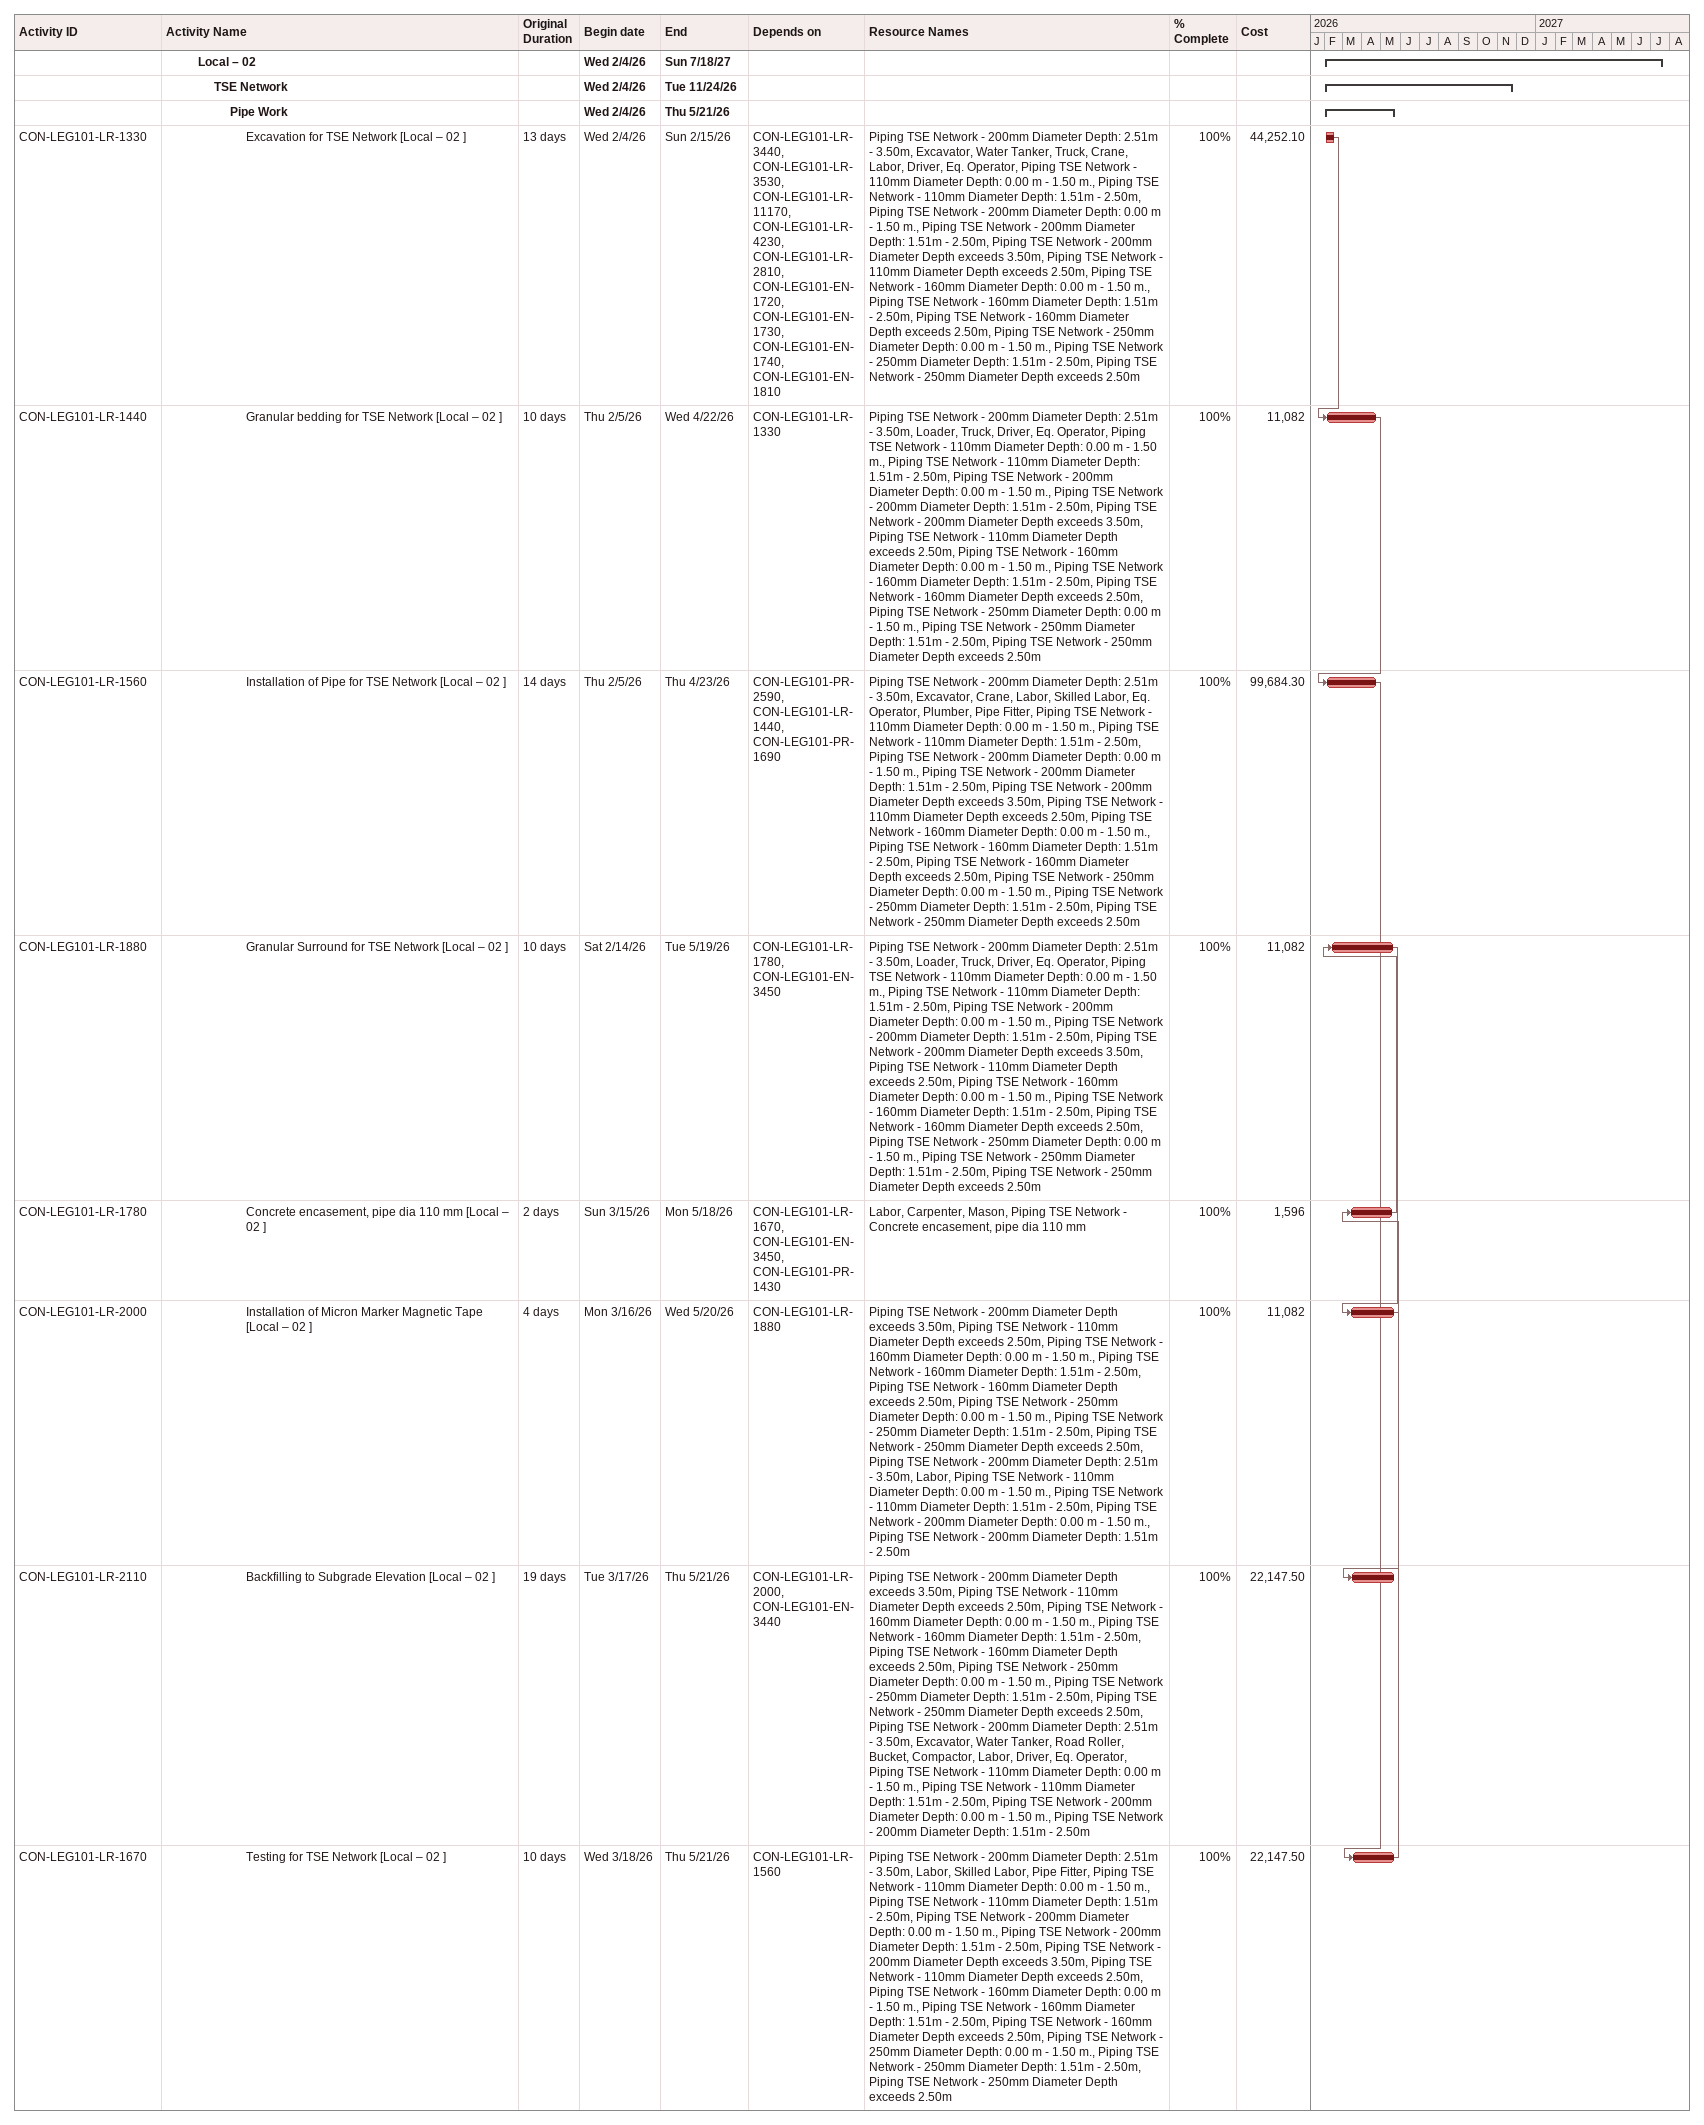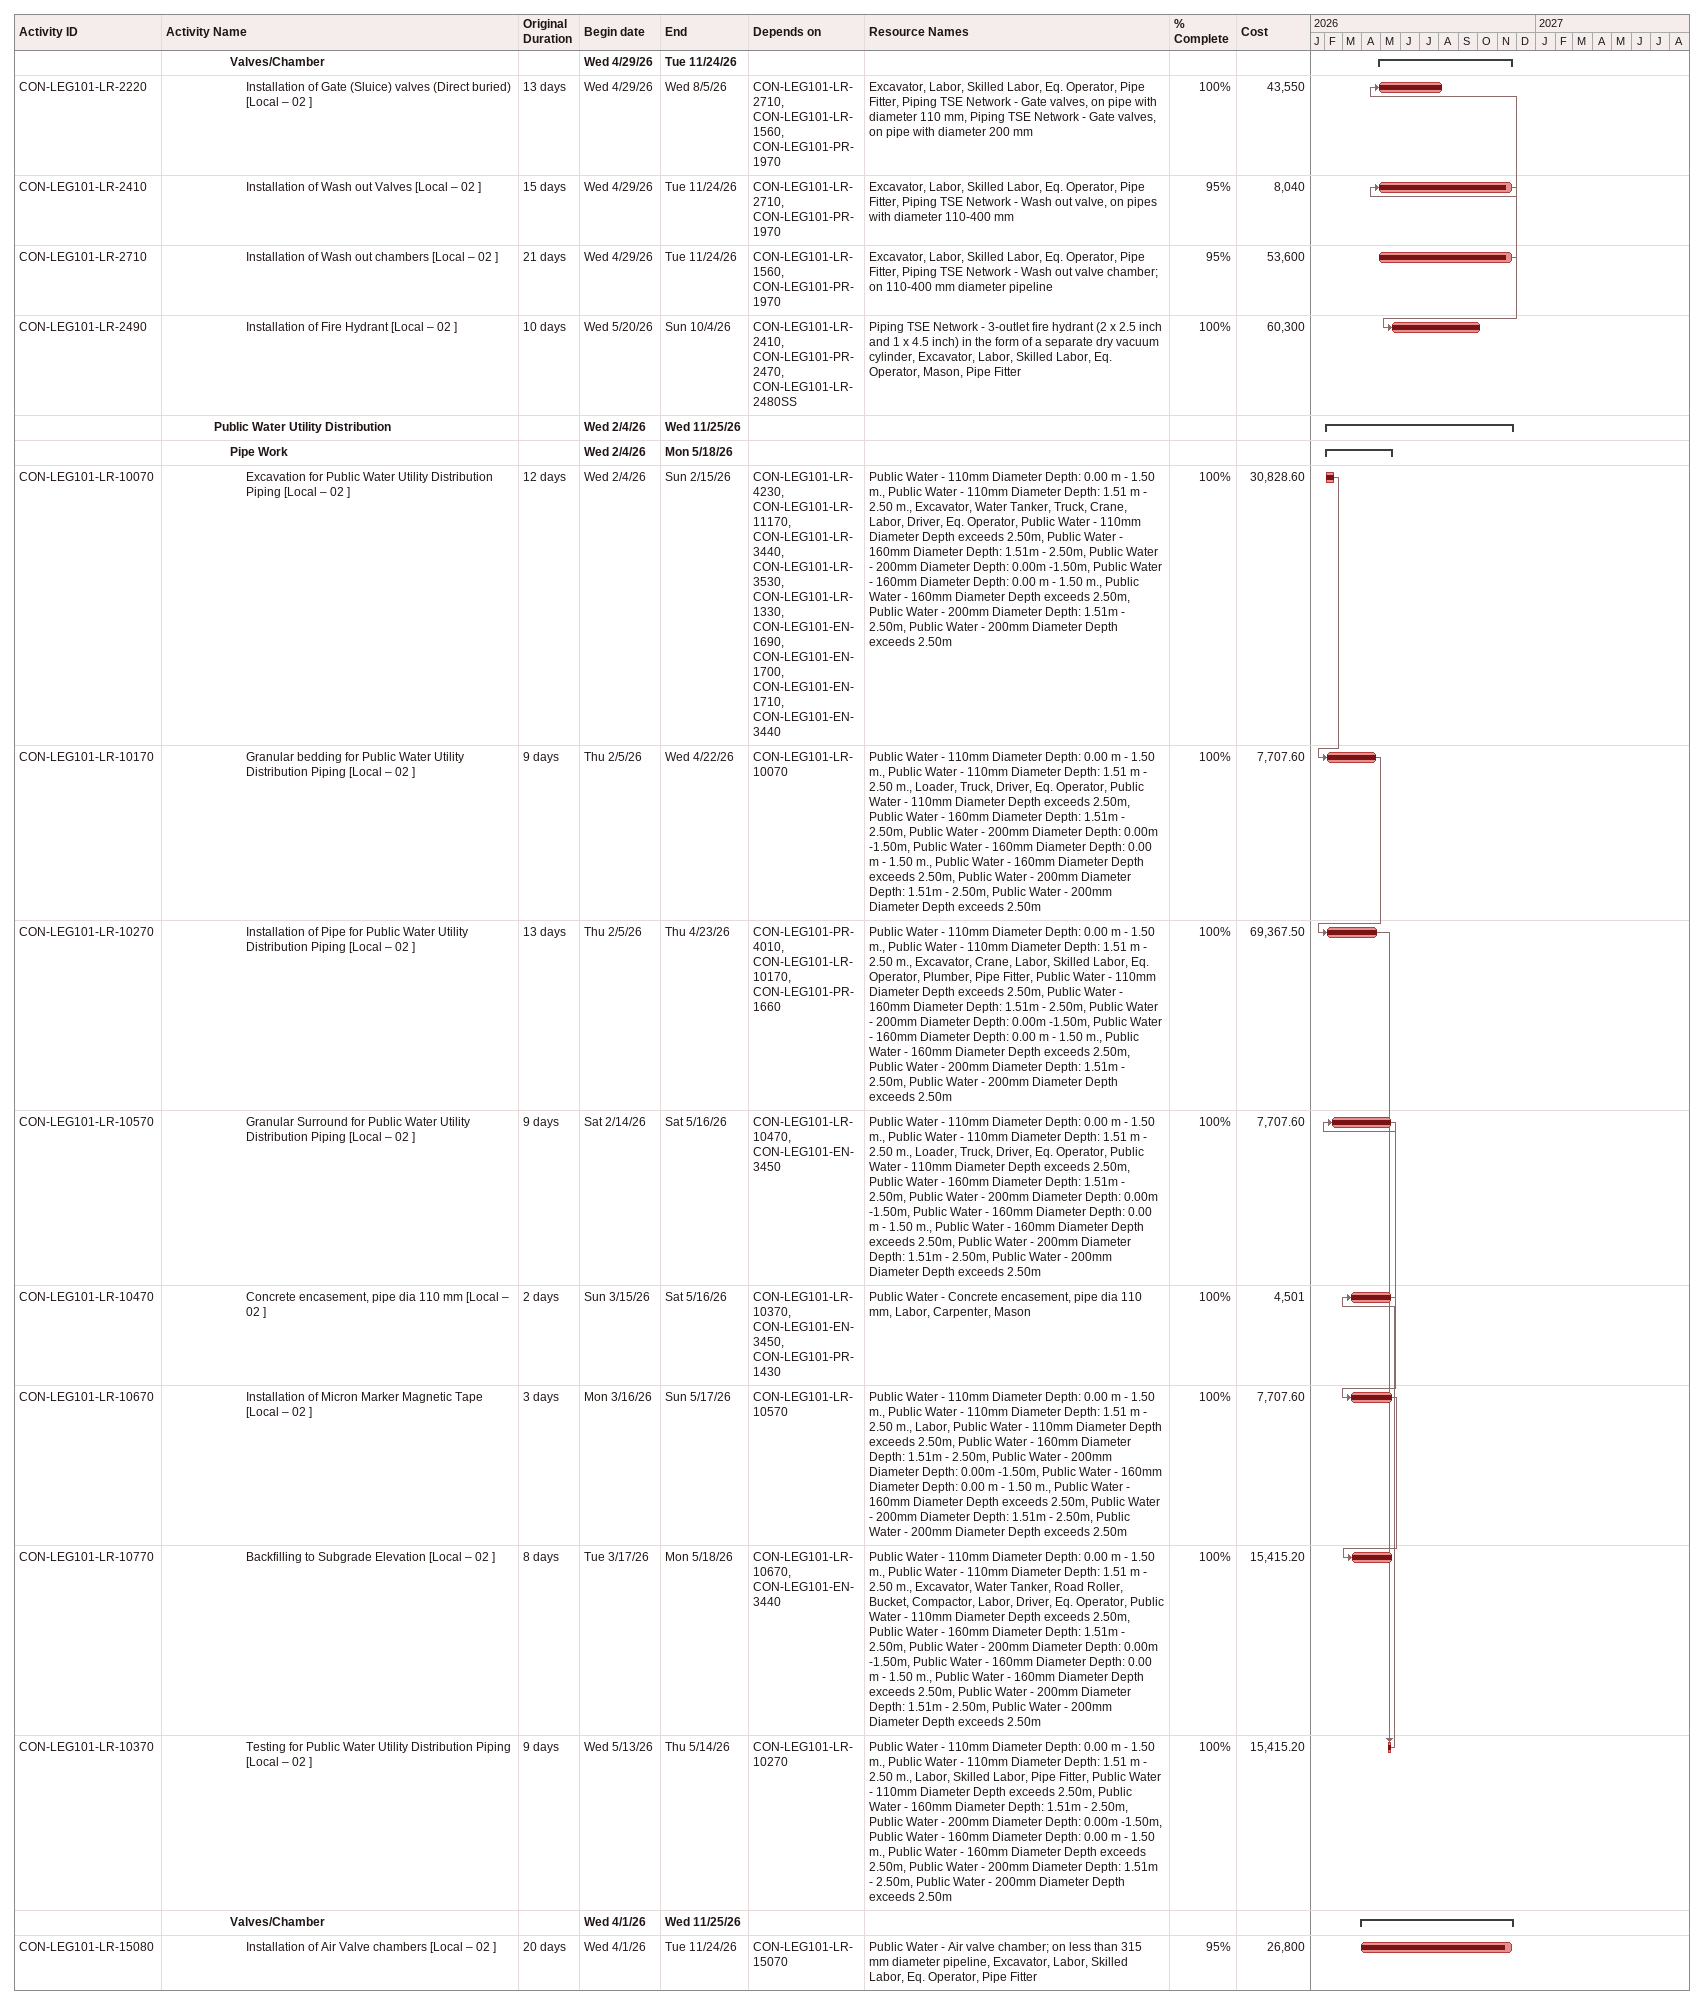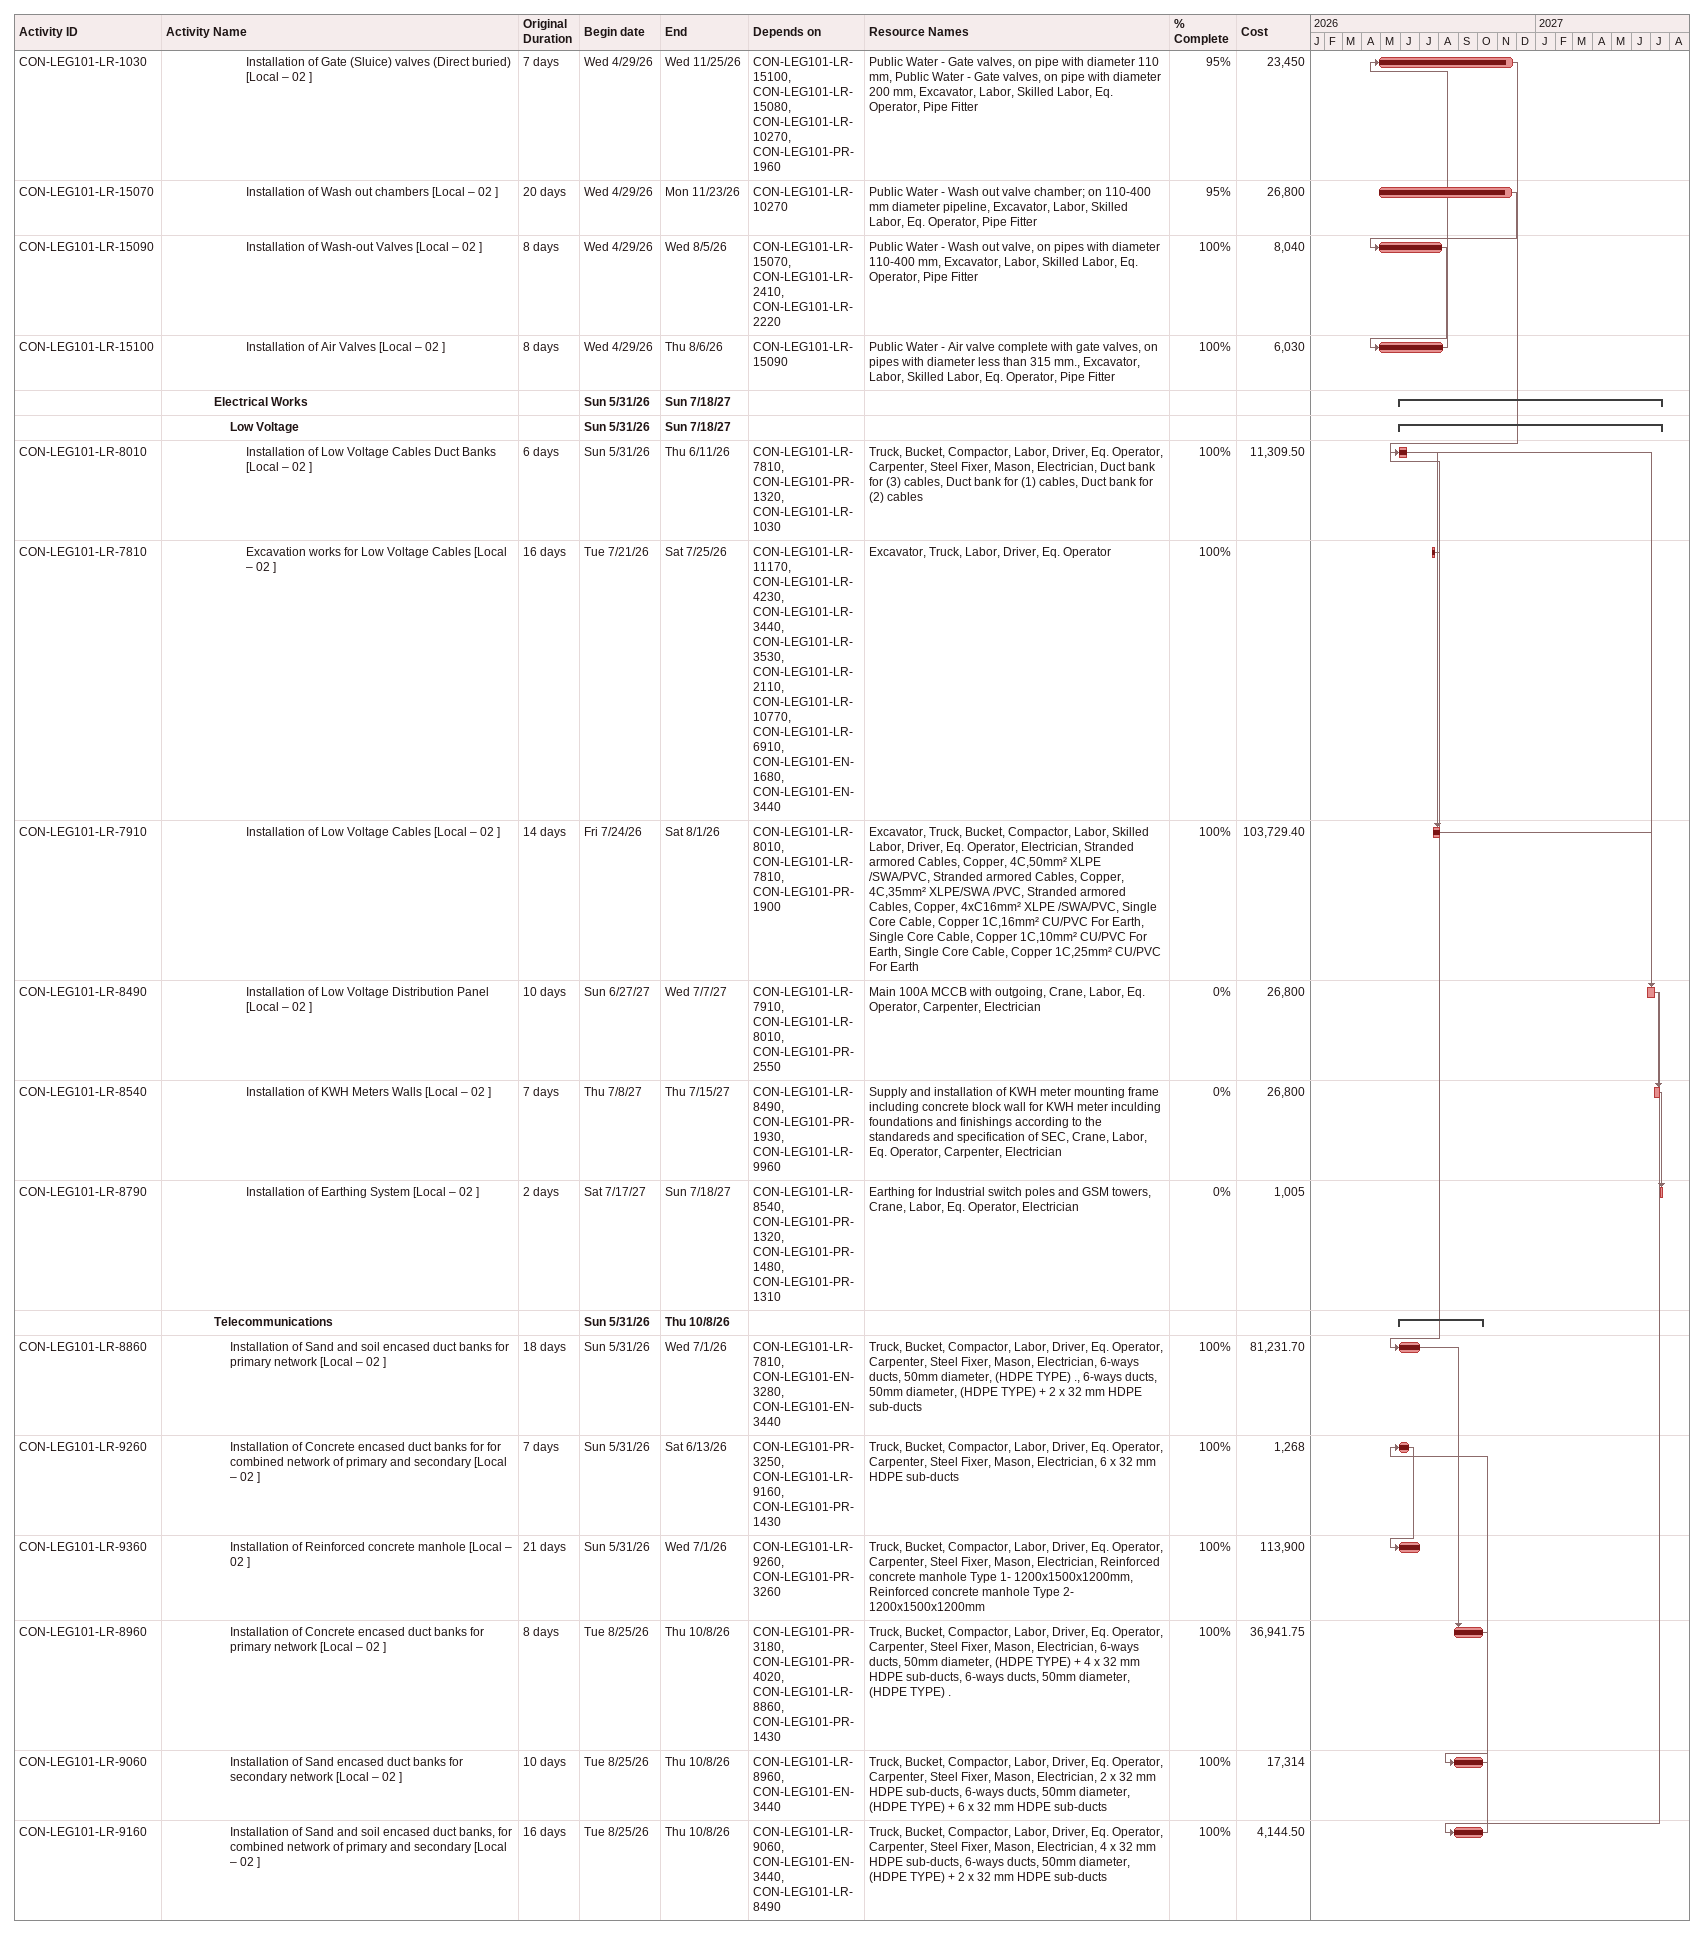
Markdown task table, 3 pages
| ID | Level | Task | Original duration | Start | Finish | Predecessors | Resources | % complete | Cost |
|---|---|---|---|---|---|---|---|---|---|
|  | 3 | **Local – 02** |  | 2026-02-04 | 2027-07-18 |  |  |  |  |
|  | 4 | **TSE Network** |  | 2026-02-04 | 2026-11-24 |  |  |  |  |
|  | 5 | **Pipe Work** |  | 2026-02-04 | 2026-05-21 |  |  |  |  |
| CON-LEG101-LR-1330 | 6 | Excavation for TSE Network [Local – 02 ] | 13d | 2026-02-04 | 2026-02-15 | CON-LEG101-LR-3440, CON-LEG101-LR-3530, CON-LEG101-LR-11170, CON-LEG101-LR-4230, CON-LEG101-LR-2810, CON-LEG101-EN-1720, CON-LEG101-EN-1730, CON-LEG101-EN-1740, CON-LEG101-EN-1810 | Piping TSE Network - 200mm Diameter Depth: 2.51m - 3.50m, Excavator, Water Tanker, Truck, Crane, Labor, Driver, Eq. Operator, Piping TSE Network - 110mm Diameter Depth: 0.00 m - 1.50 m., Piping TSE Network - 110mm Diameter Depth: 1.51m - 2.50m, Piping TSE Network - 200mm Diameter Depth: 0.00 m - 1.50 m., Piping TSE Network - 200mm Diameter Depth: 1.51m - 2.50m, Piping TSE Network - 200mm Diameter Depth exceeds 3.50m, Piping TSE Network - 110mm Diameter Depth exceeds 2.50m, Piping TSE Network - 160mm Diameter Depth: 0.00 m - 1.50 m., Piping TSE Network - 160mm Diameter Depth: 1.51m - 2.50m, Piping TSE Network - 160mm Diameter Depth exceeds 2.50m, Piping TSE Network - 250mm Diameter Depth: 0.00 m - 1.50 m., Piping TSE Network - 250mm Diameter Depth: 1.51m - 2.50m, Piping TSE Network - 250mm Diameter Depth exceeds 2.50m | 100 | 44252.10 |
| CON-LEG101-LR-1440 | 6 | Granular bedding for TSE Network [Local – 02 ] | 10d | 2026-02-05 | 2026-04-22 | CON-LEG101-LR-1330 | Piping TSE Network - 200mm Diameter Depth: 2.51m - 3.50m, Loader, Truck, Driver, Eq. Operator, Piping TSE Network - 110mm Diameter Depth: 0.00 m - 1.50 m., Piping TSE Network - 110mm Diameter Depth: 1.51m - 2.50m, Piping TSE Network - 200mm Diameter Depth: 0.00 m - 1.50 m., Piping TSE Network - 200mm Diameter Depth: 1.51m - 2.50m, Piping TSE Network - 200mm Diameter Depth exceeds 3.50m, Piping TSE Network - 110mm Diameter Depth exceeds 2.50m, Piping TSE Network - 160mm Diameter Depth: 0.00 m - 1.50 m., Piping TSE Network - 160mm Diameter Depth: 1.51m - 2.50m, Piping TSE Network - 160mm Diameter Depth exceeds 2.50m, Piping TSE Network - 250mm Diameter Depth: 0.00 m - 1.50 m., Piping TSE Network - 250mm Diameter Depth: 1.51m - 2.50m, Piping TSE Network - 250mm Diameter Depth exceeds 2.50m | 100 | 11082 |
| CON-LEG101-LR-1560 | 6 | Installation of Pipe for TSE Network [Local – 02 ] | 14d | 2026-02-05 | 2026-04-23 | CON-LEG101-PR-2590, CON-LEG101-LR-1440, CON-LEG101-PR-1690 | Piping TSE Network - 200mm Diameter Depth: 2.51m - 3.50m, Excavator, Crane, Labor, Skilled Labor, Eq. Operator, Plumber, Pipe Fitter, Piping TSE Network - 110mm Diameter Depth: 0.00 m - 1.50 m., Piping TSE Network - 110mm Diameter Depth: 1.51m - 2.50m, Piping TSE Network - 200mm Diameter Depth: 0.00 m - 1.50 m., Piping TSE Network - 200mm Diameter Depth: 1.51m - 2.50m, Piping TSE Network - 200mm Diameter Depth exceeds 3.50m, Piping TSE Network - 110mm Diameter Depth exceeds 2.50m, Piping TSE Network - 160mm Diameter Depth: 0.00 m - 1.50 m., Piping TSE Network - 160mm Diameter Depth: 1.51m - 2.50m, Piping TSE Network - 160mm Diameter Depth exceeds 2.50m, Piping TSE Network - 250mm Diameter Depth: 0.00 m - 1.50 m., Piping TSE Network - 250mm Diameter Depth: 1.51m - 2.50m, Piping TSE Network - 250mm Diameter Depth exceeds 2.50m | 100 | 99684.30 |
| CON-LEG101-LR-1880 | 6 | Granular Surround for TSE Network [Local – 02 ] | 10d | 2026-02-14 | 2026-05-19 | CON-LEG101-LR-1780, CON-LEG101-EN-3450 | Piping TSE Network - 200mm Diameter Depth: 2.51m - 3.50m, Loader, Truck, Driver, Eq. Operator, Piping TSE Network - 110mm Diameter Depth: 0.00 m - 1.50 m., Piping TSE Network - 110mm Diameter Depth: 1.51m - 2.50m, Piping TSE Network - 200mm Diameter Depth: 0.00 m - 1.50 m., Piping TSE Network - 200mm Diameter Depth: 1.51m - 2.50m, Piping TSE Network - 200mm Diameter Depth exceeds 3.50m, Piping TSE Network - 110mm Diameter Depth exceeds 2.50m, Piping TSE Network - 160mm Diameter Depth: 0.00 m - 1.50 m., Piping TSE Network - 160mm Diameter Depth: 1.51m - 2.50m, Piping TSE Network - 160mm Diameter Depth exceeds 2.50m, Piping TSE Network - 250mm Diameter Depth: 0.00 m - 1.50 m., Piping TSE Network - 250mm Diameter Depth: 1.51m - 2.50m, Piping TSE Network - 250mm Diameter Depth exceeds 2.50m | 100 | 11082 |
| CON-LEG101-LR-1780 | 6 | Concrete encasement, pipe dia 110 mm [Local – 02 ] | 2d | 2026-03-15 | 2026-05-18 | CON-LEG101-LR-1670, CON-LEG101-EN-3450, CON-LEG101-PR-1430 | Labor, Carpenter, Mason, Piping TSE Network - Concrete encasement, pipe dia 110 mm | 100 | 1596 |
| CON-LEG101-LR-2000 | 6 | Installation of Micron Marker Magnetic Tape [Local – 02 ] | 4d | 2026-03-16 | 2026-05-20 | CON-LEG101-LR-1880 | Piping TSE Network - 200mm Diameter Depth exceeds 3.50m, Piping TSE Network - 110mm Diameter Depth exceeds 2.50m, Piping TSE Network - 160mm Diameter Depth: 0.00 m - 1.50 m., Piping TSE Network - 160mm Diameter Depth: 1.51m - 2.50m, Piping TSE Network - 160mm Diameter Depth exceeds 2.50m, Piping TSE Network - 250mm Diameter Depth: 0.00 m - 1.50 m., Piping TSE Network - 250mm Diameter Depth: 1.51m - 2.50m, Piping TSE Network - 250mm Diameter Depth exceeds 2.50m, Piping TSE Network - 200mm Diameter Depth: 2.51m - 3.50m, Labor, Piping TSE Network - 110mm Diameter Depth: 0.00 m - 1.50 m., Piping TSE Network - 110mm Diameter Depth: 1.51m - 2.50m, Piping TSE Network - 200mm Diameter Depth: 0.00 m - 1.50 m., Piping TSE Network - 200mm Diameter Depth: 1.51m - 2.50m | 100 | 11082 |
| CON-LEG101-LR-2110 | 6 | Backfilling to Subgrade Elevation [Local – 02 ] | 19d | 2026-03-17 | 2026-05-21 | CON-LEG101-LR-2000, CON-LEG101-EN-3440 | Piping TSE Network - 200mm Diameter Depth exceeds 3.50m, Piping TSE Network - 110mm Diameter Depth exceeds 2.50m, Piping TSE Network - 160mm Diameter Depth: 0.00 m - 1.50 m., Piping TSE Network - 160mm Diameter Depth: 1.51m - 2.50m, Piping TSE Network - 160mm Diameter Depth exceeds 2.50m, Piping TSE Network - 250mm Diameter Depth: 0.00 m - 1.50 m., Piping TSE Network - 250mm Diameter Depth: 1.51m - 2.50m, Piping TSE Network - 250mm Diameter Depth exceeds 2.50m, Piping TSE Network - 200mm Diameter Depth: 2.51m - 3.50m, Excavator, Water Tanker, Road Roller, Bucket, Compactor, Labor, Driver, Eq. Operator, Piping TSE Network - 110mm Diameter Depth: 0.00 m - 1.50 m., Piping TSE Network - 110mm Diameter Depth: 1.51m - 2.50m, Piping TSE Network - 200mm Diameter Depth: 0.00 m - 1.50 m., Piping TSE Network - 200mm Diameter Depth: 1.51m - 2.50m | 100 | 22147.50 |
| CON-LEG101-LR-1670 | 6 | Testing for TSE Network [Local – 02 ] | 10d | 2026-03-18 | 2026-05-21 | CON-LEG101-LR-1560 | Piping TSE Network - 200mm Diameter Depth: 2.51m - 3.50m, Labor, Skilled Labor, Pipe Fitter, Piping TSE Network - 110mm Diameter Depth: 0.00 m - 1.50 m., Piping TSE Network - 110mm Diameter Depth: 1.51m - 2.50m, Piping TSE Network - 200mm Diameter Depth: 0.00 m - 1.50 m., Piping TSE Network - 200mm Diameter Depth: 1.51m - 2.50m, Piping TSE Network - 200mm Diameter Depth exceeds 3.50m, Piping TSE Network - 110mm Diameter Depth exceeds 2.50m, Piping TSE Network - 160mm Diameter Depth: 0.00 m - 1.50 m., Piping TSE Network - 160mm Diameter Depth: 1.51m - 2.50m, Piping TSE Network - 160mm Diameter Depth exceeds 2.50m, Piping TSE Network - 250mm Diameter Depth: 0.00 m - 1.50 m., Piping TSE Network - 250mm Diameter Depth: 1.51m - 2.50m, Piping TSE Network - 250mm Diameter Depth exceeds 2.50m | 100 | 22147.50 |
|  | 5 | **Valves/Chamber** |  | 2026-04-29 | 2026-11-24 |  |  |  |  |
| CON-LEG101-LR-2220 | 6 | Installation of Gate (Sluice) valves (Direct buried) [Local – 02 ] | 13d | 2026-04-29 | 2026-08-05 | CON-LEG101-LR-2710, CON-LEG101-LR-1560, CON-LEG101-PR-1970 | Excavator, Labor, Skilled Labor, Eq. Operator, Pipe Fitter, Piping TSE Network - Gate valves, on pipe with diameter 110 mm, Piping TSE Network - Gate valves, on pipe with diameter 200 mm | 100 | 43550 |
| CON-LEG101-LR-2410 | 6 | Installation of Wash out Valves [Local – 02 ] | 15d | 2026-04-29 | 2026-11-24 | CON-LEG101-LR-2710, CON-LEG101-PR-1970 | Excavator, Labor, Skilled Labor, Eq. Operator, Pipe Fitter, Piping TSE Network - Wash out valve, on pipes with diameter 110-400 mm | 95 | 8040 |
| CON-LEG101-LR-2710 | 6 | Installation of Wash out chambers [Local – 02 ] | 21d | 2026-04-29 | 2026-11-24 | CON-LEG101-LR-1560, CON-LEG101-PR-1970 | Excavator, Labor, Skilled Labor, Eq. Operator, Pipe Fitter, Piping TSE Network - Wash out valve chamber; on 110-400 mm diameter pipeline | 95 | 53600 |
| CON-LEG101-LR-2490 | 6 | Installation of Fire Hydrant [Local – 02 ] | 10d | 2026-05-20 | 2026-10-04 | CON-LEG101-LR-2410, CON-LEG101-PR-2470, CON-LEG101-LR-2480SS | Piping TSE Network - 3-outlet fire hydrant (2 x 2.5 inch and 1 x 4.5 inch) in the form of a separate dry vacuum cylinder, Excavator, Labor, Skilled Labor, Eq. Operator, Mason, Pipe Fitter | 100 | 60300 |
|  | 4 | **Public Water Utility Distribution** |  | 2026-02-04 | 2026-11-25 |  |  |  |  |
|  | 5 | **Pipe Work** |  | 2026-02-04 | 2026-05-18 |  |  |  |  |
| CON-LEG101-LR-10070 | 6 | Excavation for Public Water Utility Distribution Piping [Local – 02 ] | 12d | 2026-02-04 | 2026-02-15 | CON-LEG101-LR-4230, CON-LEG101-LR-11170, CON-LEG101-LR-3440, CON-LEG101-LR-3530, CON-LEG101-LR-1330, CON-LEG101-EN-1690, CON-LEG101-EN-1700, CON-LEG101-EN-1710, CON-LEG101-EN-3440 | Public Water - 110mm Diameter Depth: 0.00 m - 1.50 m., Public Water - 110mm Diameter Depth: 1.51 m - 2.50 m., Excavator, Water Tanker, Truck, Crane, Labor, Driver, Eq. Operator, Public Water - 110mm Diameter Depth exceeds 2.50m, Public Water - 160mm Diameter Depth: 1.51m - 2.50m, Public Water - 200mm Diameter Depth: 0.00m -1.50m, Public Water - 160mm Diameter Depth: 0.00 m - 1.50 m., Public Water - 160mm Diameter Depth exceeds 2.50m, Public Water - 200mm Diameter Depth: 1.51m - 2.50m, Public Water - 200mm Diameter Depth exceeds 2.50m | 100 | 30828.60 |
| CON-LEG101-LR-10170 | 6 | Granular bedding for Public Water Utility Distribution Piping [Local – 02 ] | 9d | 2026-02-05 | 2026-04-22 | CON-LEG101-LR-10070 | Public Water - 110mm Diameter Depth: 0.00 m - 1.50 m., Public Water - 110mm Diameter Depth: 1.51 m - 2.50 m., Loader, Truck, Driver, Eq. Operator, Public Water - 110mm Diameter Depth exceeds 2.50m, Public Water - 160mm Diameter Depth: 1.51m - 2.50m, Public Water - 200mm Diameter Depth: 0.00m -1.50m, Public Water - 160mm Diameter Depth: 0.00 m - 1.50 m., Public Water - 160mm Diameter Depth exceeds 2.50m, Public Water - 200mm Diameter Depth: 1.51m - 2.50m, Public Water - 200mm Diameter Depth exceeds 2.50m | 100 | 7707.60 |
| CON-LEG101-LR-10270 | 6 | Installation of Pipe for Public Water Utility Distribution Piping [Local – 02 ] | 13d | 2026-02-05 | 2026-04-23 | CON-LEG101-PR-4010, CON-LEG101-LR-10170, CON-LEG101-PR-1660 | Public Water - 110mm Diameter Depth: 0.00 m - 1.50 m., Public Water - 110mm Diameter Depth: 1.51 m - 2.50 m., Excavator, Crane, Labor, Skilled Labor, Eq. Operator, Plumber, Pipe Fitter, Public Water - 110mm Diameter Depth exceeds 2.50m, Public Water - 160mm Diameter Depth: 1.51m - 2.50m, Public Water - 200mm Diameter Depth: 0.00m -1.50m, Public Water - 160mm Diameter Depth: 0.00 m - 1.50 m., Public Water - 160mm Diameter Depth exceeds 2.50m, Public Water - 200mm Diameter Depth: 1.51m - 2.50m, Public Water - 200mm Diameter Depth exceeds 2.50m | 100 | 69367.50 |
| CON-LEG101-LR-10570 | 6 | Granular Surround for Public Water Utility Distribution Piping [Local – 02 ] | 9d | 2026-02-14 | 2026-05-16 | CON-LEG101-LR-10470, CON-LEG101-EN-3450 | Public Water - 110mm Diameter Depth: 0.00 m - 1.50 m., Public Water - 110mm Diameter Depth: 1.51 m - 2.50 m., Loader, Truck, Driver, Eq. Operator, Public Water - 110mm Diameter Depth exceeds 2.50m, Public Water - 160mm Diameter Depth: 1.51m - 2.50m, Public Water - 200mm Diameter Depth: 0.00m -1.50m, Public Water - 160mm Diameter Depth: 0.00 m - 1.50 m., Public Water - 160mm Diameter Depth exceeds 2.50m, Public Water - 200mm Diameter Depth: 1.51m - 2.50m, Public Water - 200mm Diameter Depth exceeds 2.50m | 100 | 7707.60 |
| CON-LEG101-LR-10470 | 6 | Concrete encasement, pipe dia 110 mm [Local – 02 ] | 2d | 2026-03-15 | 2026-05-16 | CON-LEG101-LR-10370, CON-LEG101-EN-3450, CON-LEG101-PR-1430 | Public Water - Concrete encasement, pipe dia 110 mm, Labor, Carpenter, Mason | 100 | 4501 |
| CON-LEG101-LR-10670 | 6 | Installation of Micron Marker Magnetic Tape [Local – 02 ] | 3d | 2026-03-16 | 2026-05-17 | CON-LEG101-LR-10570 | Public Water - 110mm Diameter Depth: 0.00 m - 1.50 m., Public Water - 110mm Diameter Depth: 1.51 m - 2.50 m., Labor, Public Water - 110mm Diameter Depth exceeds 2.50m, Public Water - 160mm Diameter Depth: 1.51m - 2.50m, Public Water - 200mm Diameter Depth: 0.00m -1.50m, Public Water - 160mm Diameter Depth: 0.00 m - 1.50 m., Public Water - 160mm Diameter Depth exceeds 2.50m, Public Water - 200mm Diameter Depth: 1.51m - 2.50m, Public Water - 200mm Diameter Depth exceeds 2.50m | 100 | 7707.60 |
| CON-LEG101-LR-10770 | 6 | Backfilling to Subgrade Elevation [Local – 02 ] | 8d | 2026-03-17 | 2026-05-18 | CON-LEG101-LR-10670, CON-LEG101-EN-3440 | Public Water - 110mm Diameter Depth: 0.00 m - 1.50 m., Public Water - 110mm Diameter Depth: 1.51 m - 2.50 m., Excavator, Water Tanker, Road Roller, Bucket, Compactor, Labor, Driver, Eq. Operator, Public Water - 110mm Diameter Depth exceeds 2.50m, Public Water - 160mm Diameter Depth: 1.51m - 2.50m, Public Water - 200mm Diameter Depth: 0.00m -1.50m, Public Water - 160mm Diameter Depth: 0.00 m - 1.50 m., Public Water - 160mm Diameter Depth exceeds 2.50m, Public Water - 200mm Diameter Depth: 1.51m - 2.50m, Public Water - 200mm Diameter Depth exceeds 2.50m | 100 | 15415.20 |
| CON-LEG101-LR-10370 | 6 | Testing for Public Water Utility Distribution Piping [Local – 02 ] | 9d | 2026-05-13 | 2026-05-14 | CON-LEG101-LR-10270 | Public Water - 110mm Diameter Depth: 0.00 m - 1.50 m., Public Water - 110mm Diameter Depth: 1.51 m - 2.50 m., Labor, Skilled Labor, Pipe Fitter, Public Water - 110mm Diameter Depth exceeds 2.50m, Public Water - 160mm Diameter Depth: 1.51m - 2.50m, Public Water - 200mm Diameter Depth: 0.00m -1.50m, Public Water - 160mm Diameter Depth: 0.00 m - 1.50 m., Public Water - 160mm Diameter Depth exceeds 2.50m, Public Water - 200mm Diameter Depth: 1.51m - 2.50m, Public Water - 200mm Diameter Depth exceeds 2.50m | 100 | 15415.20 |
|  | 5 | **Valves/Chamber** |  | 2026-04-01 | 2026-11-25 |  |  |  |  |
| CON-LEG101-LR-15080 | 6 | Installation of Air Valve chambers [Local – 02 ] | 20d | 2026-04-01 | 2026-11-24 | CON-LEG101-LR-15070 | Public Water - Air valve chamber; on less than 315 mm diameter pipeline, Excavator, Labor, Skilled Labor, Eq. Operator, Pipe Fitter | 95 | 26800 |
| CON-LEG101-LR-1030 | 6 | Installation of Gate (Sluice) valves (Direct buried) [Local – 02 ] | 7d | 2026-04-29 | 2026-11-25 | CON-LEG101-LR-15100, CON-LEG101-LR-15080, CON-LEG101-LR-10270, CON-LEG101-PR-1960 | Public Water - Gate valves, on pipe with diameter 110 mm, Public Water - Gate valves, on pipe with diameter 200 mm, Excavator, Labor, Skilled Labor, Eq. Operator, Pipe Fitter | 95 | 23450 |
| CON-LEG101-LR-15070 | 6 | Installation of Wash out chambers [Local – 02 ] | 20d | 2026-04-29 | 2026-11-23 | CON-LEG101-LR-10270 | Public Water - Wash out valve chamber; on 110-400 mm diameter pipeline, Excavator, Labor, Skilled Labor, Eq. Operator, Pipe Fitter | 95 | 26800 |
| CON-LEG101-LR-15090 | 6 | Installation of Wash-out Valves [Local – 02 ] | 8d | 2026-04-29 | 2026-08-05 | CON-LEG101-LR-15070, CON-LEG101-LR-2410, CON-LEG101-LR-2220 | Public Water - Wash out valve, on pipes with diameter 110-400 mm, Excavator, Labor, Skilled Labor, Eq. Operator, Pipe Fitter | 100 | 8040 |
| CON-LEG101-LR-15100 | 6 | Installation of Air Valves [Local – 02 ] | 8d | 2026-04-29 | 2026-08-06 | CON-LEG101-LR-15090 | Public Water - Air valve complete with gate valves, on pipes with diameter less than 315 mm., Excavator, Labor, Skilled Labor, Eq. Operator, Pipe Fitter | 100 | 6030 |
|  | 4 | **Electrical Works** |  | 2026-05-31 | 2027-07-18 |  |  |  |  |
|  | 5 | **Low Voltage** |  | 2026-05-31 | 2027-07-18 |  |  |  |  |
| CON-LEG101-LR-8010 | 6 | Installation of Low Voltage Cables Duct Banks [Local – 02 ] | 6d | 2026-05-31 | 2026-06-11 | CON-LEG101-LR-7810, CON-LEG101-PR-1320, CON-LEG101-LR-1030 | Truck, Bucket, Compactor, Labor, Driver, Eq. Operator, Carpenter, Steel Fixer, Mason, Electrician, Duct bank for (3) cables, Duct bank for (1) cables, Duct bank for (2) cables | 100 | 11309.50 |
| CON-LEG101-LR-7810 | 6 | Excavation works for Low Voltage Cables [Local – 02 ] | 16d | 2026-07-21 | 2026-07-25 | CON-LEG101-LR-11170, CON-LEG101-LR-4230, CON-LEG101-LR-3440, CON-LEG101-LR-3530, CON-LEG101-LR-2110, CON-LEG101-LR-10770, CON-LEG101-LR-6910, CON-LEG101-EN-1680, CON-LEG101-EN-3440 | Excavator, Truck, Labor, Driver, Eq. Operator | 100 |  |
| CON-LEG101-LR-7910 | 6 | Installation of Low Voltage Cables [Local – 02 ] | 14d | 2026-07-24 | 2026-08-01 | CON-LEG101-LR-8010, CON-LEG101-LR-7810, CON-LEG101-PR-1900 | Excavator, Truck, Bucket, Compactor, Labor, Skilled Labor, Driver, Eq. Operator, Electrician, Stranded armored Cables, Copper, 4C,50mm² XLPE /SWA/PVC, Stranded armored Cables, Copper, 4C,35mm² XLPE/SWA /PVC, Stranded armored Cables, Copper, 4xC16mm² XLPE /SWA/PVC, Single Core Cable, Copper 1C,16mm² CU/PVC For Earth, Single Core Cable, Copper 1C,10mm² CU/PVC For Earth, Single Core Cable, Copper 1C,25mm² CU/PVC For Earth | 100 | 103729.40 |
| CON-LEG101-LR-8490 | 6 | Installation of Low Voltage Distribution Panel [Local – 02 ] | 10d | 2027-06-27 | 2027-07-07 | CON-LEG101-LR-7910, CON-LEG101-LR-8010, CON-LEG101-PR-2550 | Main 100A MCCB with outgoing, Crane, Labor, Eq. Operator, Carpenter, Electrician | 0 | 26800 |
| CON-LEG101-LR-8540 | 6 | Installation of KWH Meters Walls [Local – 02 ] | 7d | 2027-07-08 | 2027-07-15 | CON-LEG101-LR-8490, CON-LEG101-PR-1930, CON-LEG101-LR-9960 | Supply and installation of KWH meter mounting frame including concrete block wall for KWH meter inculding foundations and finishings according to the standareds and specification of SEC, Crane, Labor, Eq. Operator, Carpenter, Electrician | 0 | 26800 |
| CON-LEG101-LR-8790 | 6 | Installation of Earthing System [Local – 02 ] | 2d | 2027-07-17 | 2027-07-18 | CON-LEG101-LR-8540, CON-LEG101-PR-1320, CON-LEG101-PR-1480, CON-LEG101-PR-1310 | Earthing for Industrial switch poles and GSM towers, Crane, Labor, Eq. Operator, Electrician | 0 | 1005 |
|  | 4 | **Telecommunications** |  | 2026-05-31 | 2026-10-08 |  |  |  |  |
| CON-LEG101-LR-8860 | 5 | Installation of Sand and soil encased duct banks for primary network [Local – 02 ] | 18d | 2026-05-31 | 2026-07-01 | CON-LEG101-LR-7810, CON-LEG101-EN-3280, CON-LEG101-EN-3440 | Truck, Bucket, Compactor, Labor, Driver, Eq. Operator, Carpenter, Steel Fixer, Mason, Electrician, 6-ways ducts, 50mm diameter, (HDPE TYPE) ., 6-ways ducts, 50mm diameter, (HDPE TYPE) + 2 x 32 mm HDPE sub-ducts | 100 | 81231.70 |
| CON-LEG101-LR-9260 | 5 | Installation of Concrete encased duct banks for for combined network of primary and secondary [Local – 02 ] | 7d | 2026-05-31 | 2026-06-13 | CON-LEG101-PR-3250, CON-LEG101-LR-9160, CON-LEG101-PR-1430 | Truck, Bucket, Compactor, Labor, Driver, Eq. Operator, Carpenter, Steel Fixer, Mason, Electrician, 6 x 32 mm HDPE sub-ducts | 100 | 1268 |
| CON-LEG101-LR-9360 | 5 | Installation of Reinforced concrete manhole [Local – 02 ] | 21d | 2026-05-31 | 2026-07-01 | CON-LEG101-LR-9260, CON-LEG101-PR-3260 | Truck, Bucket, Compactor, Labor, Driver, Eq. Operator, Carpenter, Steel Fixer, Mason, Electrician, Reinforced concrete manhole Type 1- 1200x1500x1200mm, Reinforced concrete manhole Type 2- 1200x1500x1200mm | 100 | 113900 |
| CON-LEG101-LR-8960 | 5 | Installation of Concrete encased duct banks for primary network [Local – 02 ] | 8d | 2026-08-25 | 2026-10-08 | CON-LEG101-PR-3180, CON-LEG101-PR-4020, CON-LEG101-LR-8860, CON-LEG101-PR-1430 | Truck, Bucket, Compactor, Labor, Driver, Eq. Operator, Carpenter, Steel Fixer, Mason, Electrician, 6-ways ducts, 50mm diameter, (HDPE TYPE) + 4 x 32 mm HDPE sub-ducts, 6-ways ducts, 50mm diameter, (HDPE TYPE) . | 100 | 36941.75 |
| CON-LEG101-LR-9060 | 5 | Installation of Sand encased duct banks for secondary network [Local – 02 ] | 10d | 2026-08-25 | 2026-10-08 | CON-LEG101-LR-8960, CON-LEG101-EN-3440 | Truck, Bucket, Compactor, Labor, Driver, Eq. Operator, Carpenter, Steel Fixer, Mason, Electrician, 2 x 32 mm HDPE sub-ducts, 6-ways ducts, 50mm diameter, (HDPE TYPE) + 6 x 32 mm HDPE sub-ducts | 100 | 17314 |
| CON-LEG101-LR-9160 | 5 | Installation of Sand and soil encased duct banks, for combined network of primary and secondary [Local – 02 ] | 16d | 2026-08-25 | 2026-10-08 | CON-LEG101-LR-9060, CON-LEG101-EN-3440, CON-LEG101-LR-8490 | Truck, Bucket, Compactor, Labor, Driver, Eq. Operator, Carpenter, Steel Fixer, Mason, Electrician, 4 x 32 mm HDPE sub-ducts, 6-ways ducts, 50mm diameter, (HDPE TYPE) + 2 x 32 mm HDPE sub-ducts | 100 | 4144.50 |
